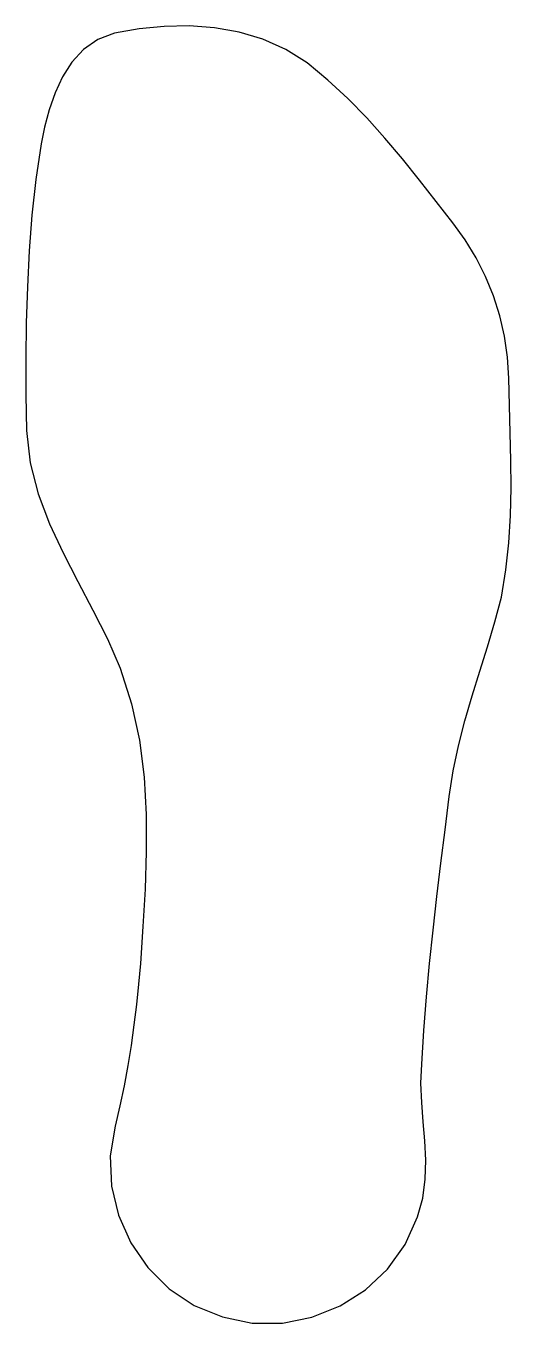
# Model space of a CAD drawing. Extents: x 1 to 89, y 1 to 235.
import ezdxf

# ---------------------------------------------------------------- set-up
doc = ezdxf.new("R2010")
doc.units = 0
doc.layers.get('0').update_dxf_attribs({"linetype": 'CONTINUOUS'})

msp = doc.modelspace()

# ---------------------------------------------------------------- linework, layer by layer
at = {"color": 1}
msp.add_lwpolyline([(17.055756, 36.554422), (16.145133, 31.137956), (16.374606, 25.70353), (17.6507, 20.418681), (19.879941, 15.450951), (22.968854, 10.967881), (26.823962, 7.137001), (31.351791, 4.125871), (36.458867, 2.102011), (41.843985, 0.960541), (47.294188, 0.966541), (52.637054, 2.032531), (57.700162, 4.069611), (62.311092, 6.989361), (66.297421, 10.703341), (69.486729, 15.123141), (71.706595, 20.160335), (72.654897, 23.534874), (73.103737, 26.948111), (73.181017, 30.391287), (73.014646, 33.855645), (72.732528, 37.332428), (72.462567, 40.812877), (72.332668, 44.288237), (72.470736, 47.749748), (72.840654, 53.811219), (73.315735, 59.865308), (73.879469, 65.912713), (74.515344, 71.954131), (75.206848, 77.990262), (75.93747, 84.021802), (76.690697, 90.049451), (77.450018, 96.073905), (78.141012, 100.696647), (79.106525, 105.251956), (80.278619, 109.756578), (81.589353, 114.227256), (82.970789, 118.680737), (84.354987, 123.133766), (85.674008, 127.603087), (86.859913, 132.105446), (87.686596, 136.995526), (88.219163, 141.913737), (88.510642, 146.853301), (88.61406, 151.80744), (88.58244, 156.769376), (88.468816, 161.732329), (88.326211, 166.689522), (88.207652, 171.634177), (87.99582, 175.44072), (87.456426, 179.19662), (86.602425, 182.884309), (85.446771, 186.486218), (84.00242, 189.984777), (82.282326, 193.362417), (80.299444, 196.601571), (78.066727, 199.684667), (75.072644, 203.551308), (72.049086, 207.415148), (68.968388, 211.241527), (65.802883, 214.995785), (62.524904, 218.643261), (59.106785, 222.149301), (55.520861, 225.479231), (51.739462, 228.598391), (47.880032, 231.021281), (43.762552, 232.853471), (39.446109, 234.140061), (34.989794, 234.926101), (30.452696, 235.256681), (25.893901, 235.176881), (21.372498, 234.731731), (16.947578, 233.966341), (13.904221, 232.778771), (11.357803, 230.995561), (9.257902, 228.726851), (7.554098, 226.082761), (6.195973, 223.173441), (5.133102, 220.109021), (4.315066, 216.999632), (3.691445, 213.955413), (2.745849, 207.532964), (2.034925, 201.083833), (1.528669, 194.613969), (1.197075, 188.129325), (1.010139, 181.635851), (0.937859, 175.139499), (0.950219, 168.64622), (1.017229, 162.161965), (1.716945, 156.329135), (3.173384, 150.743362), (5.210942, 145.347612), (7.654014, 140.08485), (10.326995, 134.898043), (13.05428, 129.730156), (15.660265, 124.524156), (17.969345, 119.223008), (20.034711, 112.782525), (21.437483, 106.21884), (22.279437, 99.561139), (22.662346, 92.838608), (22.687986, 86.080433), (22.458129, 79.315802), (22.074551, 72.573899), (21.639025, 65.883911), (21.298147, 62.185943), (20.90779, 58.491154), (20.459547, 54.802488), (19.94501, 51.122889), (19.35577, 47.455301), (18.683418, 43.802669), (17.919547, 40.167936), (17.055747, 36.554046)], dxfattribs=at)

doc.saveas('drawing.dxf')
